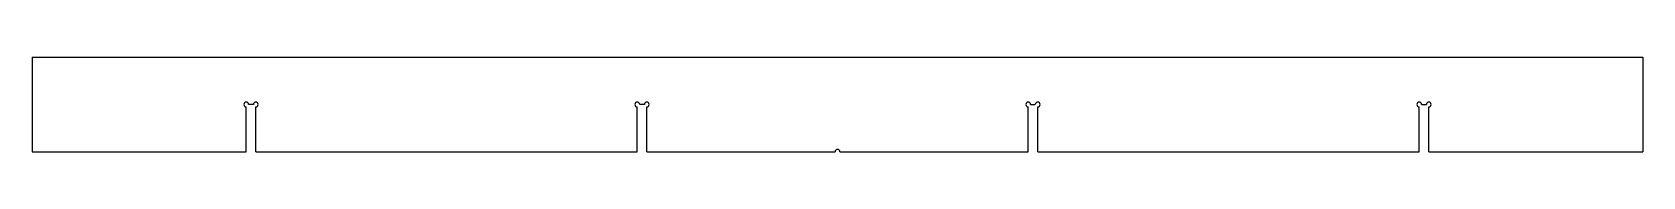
# Model space of a CAD drawing. Header units: millimetres. Extents: x -510 to 510, y 0 to 60.
import ezdxf

# ---------------------------------------------------------------- set-up
doc = ezdxf.new("R2010")
doc.units = ezdxf.units.MM

msp = doc.modelspace()

# ---------------------------------------------------------------- linework, layer by layer
at = {"color": 7, "linetype": 'Continuous', "lineweight": 25}
for p, q in [((-509.7, 60), (509.7, 60)), ((-509.7, 60), (-509.7, 0)), ((509.7, 60), (509.7, 0)), ((-374.2, 0), (-374.2, 28.5)), ((-369.7, 30), (-372.7, 30)), ((-368.2, 0), (-368.2, 28.5)), ((-126.7, 0), (-126.7, 28.5)), ((-122.2, 30), (-125.2, 30)), ((-120.7, 0), (-120.7, 28.5)), ((120.7, 0), (120.7, 28.5)), ((122.2, 30), (125.2, 30)), ((126.7, 0), (126.7, 28.5)), ((368.2, 0), (368.2, 28.5)), ((369.7, 30), (372.7, 30)), ((374.2, 0), (374.2, 28.5)), ((-509.7, 0), (-374.2, 0)), ((-368.2, 0), (-126.7, 0)), ((-120.7, 0), (-1.5, 0)), ((1.5, 0), (120.7, 0)), ((126.7, 0), (368.2, 0)), ((374.2, 0), (509.7, 0))]:
    msp.add_line(p, q, dxfattribs=at)
for centre, start, end in [((-374.2, 30), 0, 270), ((-368.2, 30), 270, 180), ((-126.7, 30), 0, 270), ((-120.7, 30), 270, 180), ((120.7, 30), 0, 270), ((126.7, 30), 270, 180), ((368.2, 30), 0, 270), ((374.2, 30), 270, 180), ((0, 0), 0, 180)]:
    msp.add_arc(centre, 1.5, start, end, dxfattribs=at)

doc.saveas('drawing.dxf')
